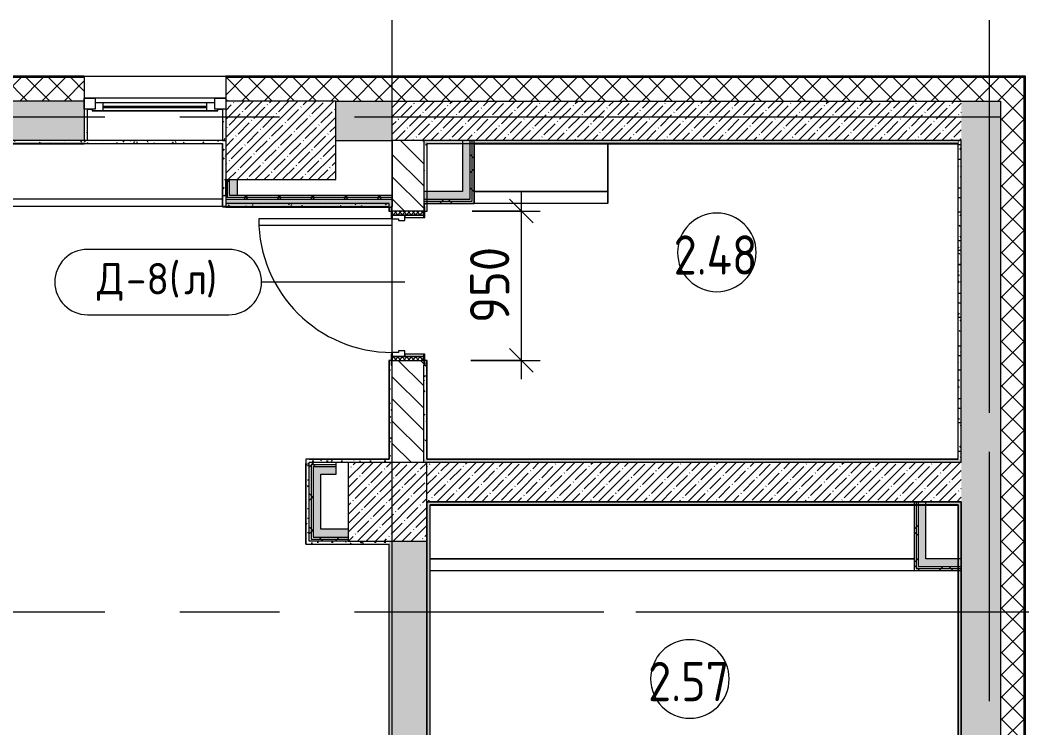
# Model space of a CAD drawing. Header units: millimetres. Extents: x 81632 to 272167, y -8553 to 29000.
# Drawn here: x 118843 to 125260, y 17411 to 21915 of the extents above; entities that cross this region are included whole.
import ezdxf

# ---------------------------------------------------------------- set-up
doc = ezdxf.new("R2010")
doc.units = ezdxf.units.MM
doc.linetypes.add('Осевая', pattern=[3175, 635, -476.25, 1587.5, -476.25])
for name, color, linetype, lineweight in [('A-ANNO-DIMS', 7, 'Continuous', 9), ('A-ANNO-DIMS-100', 7, 'Continuous', 9), ('A-AREA-IDEN', 7, 'Continuous', 9), ('A-DOOR', 7, 'Continuous', 9), ('A-DOOR-FRAM-2', 7, 'Continuous', 9), ('A-DOOR-IDEN', 7, 'Continuous', 9), ('A-GLAZ', 7, 'Continuous', 9), ('A-GLAZ-1', 7, 'Continuous', 13), ('A-WALL', 7, 'Continuous', 9), ('I-WALL', 7, 'Continuous', 9), ('S-COLS', 7, 'Continuous', 9), ('S-STRS-MBND', 7, 'Continuous', 9), ('Оси', 7, 'Continuous', 9), ('Оси-2', 7, 'Осевая', 9)]:
    doc.layers.add(name, color=color, linetype=linetype, lineweight=lineweight)
for name, color, linetype, lineweight, true_color in [('A-DOOR-1', 1, 'Continuous', 9, 0xff0000), ('A-DOOR-2', 1, 'Continuous', 13, 0xff0000), ('A-DOOR-FRAM-1', 1, 'Continuous', 13, 0xff0000), ('A-WALL-1', 7, 'Continuous', 9, 0x3c3c3c), ('A-WALL-FNSH-1', 7, 'Continuous', 9, 0x3c3c3c)]:
    doc.layers.add(name, color=color, linetype=linetype, lineweight=lineweight, true_color=true_color)
doc.styles.add('GOST Common', font='GOST_Common.ttf', dxfattribs={"height": 200})
doc.styles.add('GOST Common_1', font='GOST_Common.ttf', dxfattribs={"width": 0.9, "height": 250})
doc.styles.add('ISOCPEUR', font='isocpeur.ttf', dxfattribs={"width": 0.9, "height": 250})
doc.dimstyles.new('ISO-2_5_0_9К_БОЛЬШОЙ', dxfattribs={"dimscale": 304.8, "dimtxt": 248.995294, "dimasz": 0.492126, "dimexe": 0.393701, "dimexo": 0.984252, "dimgap": 0, "dimtad": 1, "dimdec": 0, "dimrnd": 10, "dimzin": 0, "dimdsep": 46, "dimtxsty": 'ISOCPEUR', "dimblk1": 'OBLIQUE', "dimblk2": 'OBLIQUE', "dimsah": 1, "dimcen": 0.09, "dimdle": 0.393701, "dimazin": 0, "dimtfac": 1, "dimtdec": 4, "dimtix": 1, "dimtmove": 0, "dimatfit": 3, "dimfxl": 1, "dimtvp": 1, "dimtolj": 1, "dimtzin": 0, "dimarcsym": 2})
pattern_1 = [(45, (0, 0), (-57.024626, 57.024626), []), (45, (57.025, 0), (-57.024626, 57.024626), [100.806, -20.161, 3.353, -16.808])]
pattern_2 = [(45, (0, 0), (-70.71068, 70.71068), []), (135, (0, 0), (-70.71068, -70.71068), [])]
pattern_3 = [(0, (0, 0), (121.92, 30.48), [10.058, -81.382, 10.058, -81.382, -487.68]), (0, (0, 0), (121.92, 30.48), [-182.88, 10.058, -172.822, 10.058, -81.382, -213.36]), (0, (0, 0), (121.92, 30.48), [-457.2, 10.058, -50.902, 10.058, -142.342]), (120, (45.72, 15.24), (-87.356454, 90.345817), [10.058, -81.382, 10.058, -81.382, -487.68]), (120, (45.72, 15.24), (-87.356454, 90.345817), [-182.88, 10.058, -172.822, 10.058, -81.382, -213.36]), (120, (45.72, 15.24), (-87.356454, 90.345817), [-457.2, 10.058, -50.902, 10.058, -142.342]), (240, (60.96, 76.2), (-34.563546, -120.825817), [10.058, -81.382, 10.058, -81.382, -487.68]), (240, (60.96, 76.2), (-34.563546, -120.825817), [-182.88, 10.058, -172.822, 10.058, -81.382, -213.36]), (240, (60.96, 76.2), (-34.563546, -120.825817), [-457.2, 10.058, -50.902, 10.058, -142.342])]
pattern_4 = [(45, (0, 0), (-106.06602, 106.06602), []), (135, (0, 0), (-106.06602, -106.06602), [])]

# ---------------------------------------------------------------- blocks, each defined once
blk = doc.blocks.new('120_Окно_СКБ_1Ст - 120_Окно_СКБ_1Ст 900х2500_h_ с форточкой-V7-План заполнения и маркировки дверных проемов 2 этажа в осях 23-33')
at = {"layer": 'A-GLAZ'}
for p, q in [((450, -57), (-450, -57)), ((-430, -127), (-400, -127)), ((-330, -107), (330, -107)), ((330, -117), (-330, -117)), ((400, -127), (430, -127))]:
    blk.add_line(p, q, dxfattribs=at)
at = {"layer": 'A-GLAZ-1'}
for p, q in [((-450, -127), (-450, -57)), ((-450, -57), (-380, -57)), ((-380, -57), (-380, -127)), ((380, -127), (380, -57)), ((380, -57), (450, -57)), ((450, -57), (450, -127)), ((-380, -127), (-450, -127)), ((-380, -127), (-400, -127)), ((-400, -127), (-400, -137)), ((380, -87), (-380, -87)), ((-380, -87), (-380, -127)), ((-330, -137), (-330, -87)), ((330, -137), (330, -87)), ((380, -127), (380, -87)), ((450, -127), (380, -127)), ((400, -127), (380, -127)), ((400, -137), (400, -127)), ((-400, -137), (400, -137)), ((400, -137), (-400, -137))]:
    blk.add_line(p, q, dxfattribs=at)
blk = doc.blocks.new('110_Дверь_СКБ_1Ст_Внутренняя1 - Д-8 950x2100h_охрана-31784688-План заполнения и маркировки дверных проемов 2 этажа в осях 23-33')
at = {"layer": 'A-DOOR'}
h = blk.add_hatch(dxfattribs=at)
h.set_pattern_fill('FP_6', color=256, style=0, pattern_type=2)
h.set_pattern_definition([(135, (1826.41, 164.685), (-14.14214, -14.14214), []), (225, (1826.41, 164.685), (14.14214, -14.14214), [])])
h.paths.add_polyline_path([(487.5, 100), (462.5, 100), (462.5, -100), (487.5, -100), (487.5, -42.4)])
at = {"layer": 'A-DOOR-FRAM-2'}
h = blk.add_hatch(dxfattribs=at)
h.set_pattern_fill('FP_7', color=256, style=0, pattern_type=2)
h.set_pattern_definition([(45, (-296.384, 164.685), (-14.1421, 14.1421), []), (135, (-296.384, 164.685), (-14.1421, -14.1421), [])])
h.paths.add_polyline_path([(-437.5, 100), (-462.5, 100), (-462.5, -100), (-437.5, -100), (-437.5, -42.4)])
at = {"layer": 'A-DOOR-1'}
blk.add_arc((437.5, 100), 850, 90, 180, dxfattribs=at)
at = {"layer": 'A-DOOR-2'}
for p, q in [((437.5, 950), (397.5, 950)), ((397.5, 950), (397.5, 100)), ((437.5, 100), (437.5, 950)), ((397.5, 100), (437.5, 100))]:
    blk.add_line(p, q, dxfattribs=at)
at = {"layer": 'A-DOOR-FRAM-1'}
for p, q in [((-422.5, 108), (-492.5, 108)), ((-492.5, 108), (-492.5, 100)), ((-492.5, 100), (-422.5, 100)), ((-437.5, 100), (-462.5, 100)), ((-462.5, 100), (-462.5, -100)), ((-412.5, 100), (-437.5, 100)), ((-437.5, 100), (-437.5, 20)), ((-437.5, -100), (-437.5, 100)), ((-422.5, 100), (-437.5, 100)), ((-437.5, 100), (-437.5, 99)), ((-437.5, 99), (-422.5, 99)), ((-422.5, 100), (-422.5, 108)), ((-422.5, 99), (-422.5, 100)), ((-412.5, 60), (-412.5, 100)), ((437.5, 100), (437.5, 60)), ((462.5, 100), (437.5, 100)), ((517.5, 108), (447.5, 108)), ((447.5, 108), (447.5, 100)), ((462.5, 100), (447.5, 100)), ((447.5, 100), (447.5, 99)), ((447.5, 100), (517.5, 100)), ((447.5, 99), (462.5, 99)), ((462.5, 20), (462.5, 100)), ((487.5, 100), (462.5, 100)), ((462.5, 100), (462.5, -100)), ((462.5, 99), (462.5, 100)), ((487.5, -100), (487.5, 100)), ((517.5, 100), (517.5, 108)), ((-437.5, 20), (-402.5, 20)), ((-422.5, 20), (-437.5, 20)), ((-437.5, 20), (-437.5, -100)), ((-422.5, -100), (-422.5, 20)), ((-402.5, 60), (-412.5, 60)), ((-402.5, 20), (-402.5, 60)), ((437.5, 60), (427.5, 60)), ((427.5, 60), (427.5, 20)), ((427.5, 20), (462.5, 20)), ((462.5, 20), (447.5, 20)), ((447.5, 20), (447.5, -100)), ((462.5, -100), (462.5, 20)), ((-422.5, -100), (-492.5, -100)), ((-492.5, -100), (-492.5, -108)), ((-492.5, -108), (-422.5, -108)), ((-462.5, -100), (-437.5, -100)), ((-437.5, -100), (-422.5, -100)), ((-422.5, -108), (-422.5, -100)), ((447.5, -100), (462.5, -100)), ((517.5, -100), (447.5, -100)), ((447.5, -100), (447.5, -108)), ((447.5, -108), (517.5, -108)), ((462.5, -100), (487.5, -100)), ((517.5, -108), (517.5, -100))]:
    blk.add_line(p, q, dxfattribs=at)
blk = doc.blocks.new('BSC_Колонна _Прямоугольная - 700х500-23282984-План заполнения и маркировки дверных проемов 2 этажа в осях 23-33')
at = {"layer": 'S-COLS'}
h = blk.add_hatch(dxfattribs=at)
h.set_pattern_fill('FP_30', color=256, style=0, pattern_type=2)
h.set_pattern_definition([(45, (-120500, -21150), (-57.024626, 57.024626), []), (45, (-120442.975, -21150), (-57.024626, 57.024626), [100.806, -20.161, 3.353, -16.808])])
h.paths.add_polyline_path([(-322.6, -250), (350, -250), (350, 250), (-350, 250), (-350, -250)])
for p, q in [((350, 250), (-350, 250)), ((-350, 250), (-350, -250)), ((350, -250), (350, 250)), ((-350, -250), (350, -250))]:
    blk.add_line(p, q, dxfattribs=at)
blk = doc.blocks.new('BSC_Колонна _Прямоугольная - 500х500-V12-План заполнения и маркировки дверных проемов 2 этажа в осях 23-33')
at = {"layer": 'S-COLS'}
h = blk.add_hatch(dxfattribs=at)
h.set_pattern_fill('FP_36', color=256, style=0, pattern_type=2)
h.set_pattern_definition([(45, (-121180, -18850), (-57.024626, 57.024626), []), (45, (-121122.975, -18850), (-57.024626, 57.024626), [100.806, -20.161, 3.353, -16.808])])
h.paths.add_polyline_path([(-250, -250), (250, -250), (250, 250), (-250, 250), (-250, -117.3)])
for p, q in [((250, 250), (-250, 250)), ((-250, 250), (-250, -250)), ((250, -250), (250, 250)), ((-250, -250), (250, -250))]:
    blk.add_line(p, q, dxfattribs=at)
blk = doc.blocks.new('Зашивка приборов отопления30 - Зашивка приборов отопления-33323465-План заполнения и маркировки дверных проемов 2 этажа в осях 23-33')
at = {"layer": 'A-WALL'}
for p, q in [((121310.8, 18669.6), (124390.8, 18669.6)), ((124390.8, 18669.6), (121310.8, 18669.6)), ((121310.8, 18594.6), (124390.8, 18594.6))]:
    blk.add_line(p, q, dxfattribs=at)
blk = doc.blocks.new('Зашивка приборов отопления44 - Зашивка приборов отопления-33398827-План заполнения и маркировки дверных проемов 2 этажа в осях 23-33')
at = {"layer": 'A-WALL'}
for p, q in [((122140.8, 18669.6), (122140.8, 18974.6)), ((121290.8, 18669.6), (122140.8, 18669.6)), ((122141.3, 18669.6), (121290.8, 18669.6)), ((122141.3, 18594.6), (122141.3, 18669.6)), ((121290.8, 18594.6), (122141.3, 18594.6))]:
    blk.add_line(p, q, dxfattribs=at)
blk = doc.blocks.new('М_двери - Типоразмер_рамка-25223575-План заполнения и маркировки дверных проемов 2 этажа в осях 23-33')
at = {"layer": 'A-DOOR-IDEN'}
for p, q in [((4.496, 2.08), (-4.496, 2.08)), ((-4.496, -2.08), (4.496, -2.08))]:
    blk.add_line(p, q, dxfattribs=at)
for centre, start, end in [((-4.496, 0), 90, 270), ((4.496, 0), 270, 90)]:
    blk.add_arc(centre, 2.08, start, end, dxfattribs=at)
blk = doc.blocks.new('DIMBLOCK42-План заполнения и маркировки дверных проемов 2 этажа в осях 23-33')
at = {"layer": 'A-ANNO-DIMS-100'}
for p, q in [((122031.3, 19630), (122031.3, 20820)), ((121718, 20700), (122151.3, 20700)), ((122031.3, 20700), (121718, 20700)), ((121710, 19750), (122151.3, 19750)), ((122031.3, 19750), (121710, 19750))]:
    blk.add_line(p, q, dxfattribs=at)
at = {"layer": 'A-ANNO-DIMS-100', "lineweight": 20}
for p, q in [((122031.3, 20700), (121956.3, 20775)), ((122031.3, 20700), (122106.3, 20625)), ((122031.3, 19750), (121956.3, 19825)), ((122031.3, 19750), (122106.3, 19675))]:
    blk.add_line(p, q, dxfattribs=at)
at = {"layer": 'A-ANNO-DIMS-100', "color": 0, "insert": (121704.7, 19988), "char_height": 250, "width": 568.858, "attachment_point": 1, "rotation": 90, "line_spacing_factor": 1.149209, "style": 'ISOCPEUR'}
blk.add_mtext('950', dxfattribs=at)
blk = doc.blocks.new('_Oblique')
at = {"color": 0, "linetype": 'ByBlock', "lineweight": -2}
blk.add_line((-0.5, -0.5), (0.5, 0.5), dxfattribs=at)
blk = doc.blocks.new('Марка_Помещения - Номер-25198446-План заполнения и маркировки дверных проемов 2 этажа в осях 23-33')
at = {"layer": 'A-AREA-IDEN'}
for start, end in [(360, 180), (180, 360)]:
    blk.add_arc((0, 0), 2.5, start, end, dxfattribs=at)

msp = doc.modelspace()

# ---------------------------------------------------------------- hatches: boundary and pattern name
at = {"layer": 'A-WALL'}
h = msp.add_hatch(dxfattribs=at)
h.set_pattern_fill('FP_1', color=256, style=0, pattern_type=2)
h.set_pattern_definition(pattern_2)
h.paths.add_polyline_path([(125080, 21400), (125230, 21400), (125230, 21550), (120150.2, 21550), (120150.2, 21400), (122720.4, 21400)])
h.paths.add_polyline_path([(119250.2, 21400), (119250.2, 21550), (117900.4, 21550), (117900.4, 21400), (118905.9, 21400)])
h.paths.add_polyline_path([(117000.4, 21400), (117000.4, 21550), (115600.4, 21550), (115600.4, 21400), (116363, 21400)])
h.paths.add_polyline_path([(113300.4, 21400), (113300.4, 21550), (112150, 21550), (112150, 21400), (112548.5, 21400)])
h.paths.add_polyline_path([(111050, 21400), (111250, 21400), (111250, 21550), (109950.4, 21550), (109950.4, 21400), (110350, 21400)])
h.paths.add_polyline_path([(108734, 21400), (109050.4, 21400), (109050.4, 21550), (107750.4, 21550), (107750.4, 21400)])
h.paths.add_polyline_path([(106850.4, 21400), (106850.4, 21550), (105550.2, 21550), (105550.2, 21400), (106191, 21400)])
h.paths.add_polyline_path([(103250.2, 21400), (103250.2, 21550), (102050, 21550), (102050, 21400), (102376.5, 21400)])
h.paths.add_polyline_path([(101150, 21400), (101150, 21550), (96610, 21550), (96610, 21400), (101105, 21400)])
h.paths.add_polyline_path([(93310, 21400), (93310, 21550), (93060, 21550), (93060, 21400), (93158.1, 21400)])
h = msp.add_hatch(dxfattribs=at)
h.set_pattern_fill('FP_1', color=256, style=0, pattern_type=2)
h.set_pattern_definition(pattern_2)
h.paths.add_polyline_path([(125080, -250), (125230, -250), (125230, 7700), (125080, 7700), (125080, -100)])
h.paths.add_polyline_path([(125230, 10000), (125230, 11920), (125080, 11920), (125080, 10000)])
h.paths.add_polyline_path([(125230, 13120), (125230, 21400), (125080, 21400), (125080, 13120)])
at = {"layer": 'I-WALL'}
h = msp.add_hatch(dxfattribs=at)
h.set_pattern_fill('FP_2', color=256, style=0, pattern_type=2)
h.set_pattern_definition(pattern_1)
h.paths.add_polyline_path([(121210, 21150), (121210, 21400), (120850, 21400), (120850, 21150)])
h.paths.add_polyline_path([(119250.2, 21150), (119250.2, 21400), (117900.4, 21400), (117900.4, 21150), (118905.9, 21150)])
h.paths.add_polyline_path([(117000.4, 21150), (117000.4, 21400), (116100.4, 21400), (116100.4, 21150), (116363, 21150)])
h.paths.add_polyline_path([(113300.4, 21150), (113300.4, 21400), (112150, 21400), (112150, 21150), (112548.5, 21150)])
h.paths.add_polyline_path([(111050, 21150), (111250, 21150), (111250, 21400), (111050, 21400), (111050, 21275)])
h.paths.add_polyline_path([(110350, 21150), (110350, 21400), (109950.4, 21400), (109950.4, 21150), (110330, 21150)])
h.paths.add_polyline_path([(109050.4, 21150), (109050.4, 21400), (107750.4, 21400), (107750.4, 21150), (108734, 21150)])
h.paths.add_polyline_path([(100560, 21150), (100580, 21150), (100580, 21400), (100560, 21400), (100560, 21327.8)])
h.paths.add_polyline_path([(106850.4, 21150), (106850.4, 21400), (106050, 21400), (106050, 21150), (106191, 21150)])
h.paths.add_polyline_path([(103250.2, 21150), (103250.2, 21400), (102050, 21400), (102050, 21150), (102376.5, 21150)])
h.paths.add_polyline_path([(101125, 21150), (101150, 21150), (101150, 21400), (100800, 21400), (100800, 21150), (101105, 21150)])
h = msp.add_hatch(dxfattribs=at)
h.set_pattern_fill('FP_2', color=256, style=0, pattern_type=2)
h.set_pattern_definition(pattern_1)
h.paths.add_polyline_path([(124810, 21150), (124830, 21150), (124830, 21400), (121210, 21400), (121210, 21150), (122720.4, 21150)])
h = msp.add_hatch(dxfattribs=at)
h.set_pattern_fill('FP_2', color=256, style=0, pattern_type=2)
h.set_pattern_definition(pattern_1)
h.paths.add_polyline_path([(124830, 10600), (125080, 10600), (125080, 11920), (124830, 11920), (124830, 10620)])
h.paths.add_polyline_path([(125080, 13120), (125080, 21400), (124830, 21400), (124830, 13120)])
h = msp.add_hatch(dxfattribs=at)
h.set_pattern_fill('FP_38', color=256, style=0, pattern_type=2)
h.set_pattern_definition(pattern_3)
h.paths.add_polyline_path([(119270.2, 21150), (119270.2, 21348), (119250.2, 21348), (119250.2, 21150)])
h = msp.add_hatch(dxfattribs=at)
h.set_pattern_fill('FP_38', color=256, style=0, pattern_type=2)
h.set_pattern_definition(pattern_3)
h.paths.add_polyline_path([(120150, 21150), (120150, 21348), (120130.2, 21348), (120130.2, 21150)])
h = msp.add_hatch(dxfattribs=at)
h.set_pattern_fill('FP_38', color=256, style=0, pattern_type=2)
h.set_pattern_definition(pattern_3)
h.paths.add_polyline_path([(120130.2, 21130), (120130.2, 21150), (118515.5, 21150), (118515.5, 21130), (118905.9, 21130)])
h = msp.add_hatch(dxfattribs=at)
h.set_pattern_fill('FP_38', color=256, style=0, pattern_type=2)
h.set_pattern_definition(pattern_3)
h.paths.add_polyline_path([(120130.2, 20799), (120150.2, 20799), (120150, 21150), (120130.2, 21150), (120130.2, 20900)])
h = msp.add_hatch(dxfattribs=at)
h.set_pattern_fill('FP_4', color=256, style=0, pattern_type=2)
h.set_pattern_definition([(135, (0, 0), (-70.71068, -70.71068), [])])
h.paths.add_polyline_path([(121410, 19100), (121410, 19750), (121210, 19750), (121210, 19100)])
h.paths.add_polyline_path([(121410, 20700), (121410, 21150), (121210, 21150), (121210, 20700)])
h = msp.add_hatch(dxfattribs=at)
h.set_pattern_fill('FP_38', color=256, style=0, pattern_type=2)
h.set_pattern_definition(pattern_3)
h.paths.add_polyline_path([(124810, 21130), (124810, 21150), (121410, 21150), (121410, 21130), (122720.4, 21130)])
h = msp.add_hatch(dxfattribs=at)
h.set_pattern_fill('FP_38', color=256, style=0, pattern_type=2)
h.set_pattern_definition(pattern_3)
h.paths.add_polyline_path([(121410, 19120), (121430, 19121), (121430, 19750), (121418, 19750), (121418, 19720), (121410, 19720), (121410, 19597.7)])
h.paths.add_polyline_path([(121418, 20700), (121430, 20700), (121430, 21130), (121410, 21130), (121410, 20730), (121418, 20730)])
for points in [[(121706, 20775), (121706, 21150), (121656, 21150), (121656, 20775)], [(120177.4, 20799), (120225, 20799), (120225, 20900), (120175, 20900), (120175, 20799)], [(121410, 20775), (121656, 20775), (121656, 20825), (121410, 20825)], [(121190, 20724), (121202, 20724), (121202, 20730), (121210, 20730), (121210, 20774), (120150, 20774), (120150, 20724), (121189, 20724)], [(120852, 19025), (120852, 19075), (120705.6, 19075), (120705.6, 19025), (120813.2, 19025)], [(120755.6, 18625), (120755.6, 19025), (120705.6, 19025), (120705.6, 18625)], [(124605, 18487.5), (124605, 18850), (124555, 18850), (124555, 18487.5)], [(120930, 18625), (120930, 18675), (120755.6, 18675), (120755.6, 18625)], [(124830, 18437.5), (124830, 18487.5), (124555, 18487.5), (124555, 18437.5)]]:
    msp.add_hatch(color=256, dxfattribs=at).paths.add_polyline_path(points)
h = msp.add_hatch(dxfattribs=at)
h.set_pattern_fill('FP_39', color=256, style=0, pattern_type=2)
h.set_pattern_definition(pattern_4)
h.paths.add_polyline_path([(121718.5, 20762.5), (121718.5, 21150), (121706, 21150), (121706, 20762.5)])
h = msp.add_hatch(dxfattribs=at)
h.set_pattern_fill('FP_39', color=256, style=0, pattern_type=2)
h.set_pattern_definition(pattern_4)
h.paths.add_polyline_path([(121731, 20750), (121731, 21150), (121718.5, 21150), (121718.5, 20750)])
h = msp.add_hatch(dxfattribs=at)
h.set_pattern_fill('FP_38', color=256, style=0, pattern_type=2)
h.set_pattern_definition(pattern_3)
h.paths.add_polyline_path([(124830, 19120), (124830, 21150), (124810, 21150), (124810, 19120)])
h = msp.add_hatch(dxfattribs=at)
h.set_pattern_fill('FP_39', color=256, style=0, pattern_type=2)
h.set_pattern_definition(pattern_4)
h.paths.add_polyline_path([(120162.5, 20786.5), (120162.4, 20900), (120150, 20900), (120150, 20786.5)])
h = msp.add_hatch(dxfattribs=at)
h.set_pattern_fill('FP_39', color=256, style=0, pattern_type=2)
h.set_pattern_definition(pattern_4)
h.paths.add_polyline_path([(120175, 20799), (120175, 20900), (120162.5, 20900), (120162.5, 20799)])
h = msp.add_hatch(dxfattribs=at)
h.set_pattern_fill('FP_39', color=256, style=0, pattern_type=2)
h.set_pattern_definition(pattern_4)
h.paths.add_polyline_path([(121210, 20786.5), (121210, 20799), (120162.5, 20799), (120162.5, 20786.5), (120177.4, 20786.5)])
h = msp.add_hatch(dxfattribs=at)
h.set_pattern_fill('FP_39', color=256, style=0, pattern_type=2)
h.set_pattern_definition(pattern_4)
h.paths.add_polyline_path([(121210, 20774), (121210, 20786.5), (120150, 20786.5), (120150, 20774), (120177.4, 20774)])
h = msp.add_hatch(dxfattribs=at)
h.set_pattern_fill('FP_38', color=256, style=0, pattern_type=2)
h.set_pattern_definition(pattern_3)
h.paths.add_polyline_path([(121190, 20729), (121190, 20749), (120150.2, 20749), (120150.2, 20729), (120177.4, 20729)])
h = msp.add_hatch(dxfattribs=at)
h.set_pattern_fill('FP_39', color=256, style=0, pattern_type=2)
h.set_pattern_definition(pattern_4)
h.paths.add_polyline_path([(121410, 20762.5), (121706, 20762.5), (121706, 20775), (121410, 20775)])
h = msp.add_hatch(dxfattribs=at)
h.set_pattern_fill('FP_39', color=256, style=0, pattern_type=2)
h.set_pattern_definition(pattern_4)
h.paths.add_polyline_path([(121448.9, 20750), (121718.5, 20750), (121718.5, 20762.5), (121410, 20762.5), (121410, 20750)])
h = msp.add_hatch(dxfattribs=at)
h.set_pattern_fill('FP_38', color=256, style=0, pattern_type=2)
h.set_pattern_definition(pattern_3)
h.paths.add_polyline_path([(121210, 19120), (121210, 19720), (121202, 19720), (121202, 19750), (121190, 19750), (121190, 19120)])
h.paths.add_polyline_path([(121202, 20700), (121202, 20724), (121190, 20724), (121190, 20700)])
h = msp.add_hatch(dxfattribs=at)
h.set_pattern_fill('FP_38', color=256, style=0, pattern_type=2)
h.set_pattern_definition(pattern_3)
h.paths.add_polyline_path([(120680.6, 18600), (120680.6, 19121), (120659.6, 19120), (120660.6, 18600)])
h = msp.add_hatch(dxfattribs=at)
h.set_pattern_fill('FP_38', color=256, style=0, pattern_type=2)
h.set_pattern_definition(pattern_3)
h.paths.add_polyline_path([(120680.6, 19100), (121210, 19100), (121210, 19120), (120680.6, 19120)])
h = msp.add_hatch(dxfattribs=at)
h.set_pattern_fill('FP_39', color=256, style=0, pattern_type=2)
h.set_pattern_definition(pattern_4)
h.paths.add_polyline_path([(120852, 19087.5), (120852, 19100), (120680.6, 19100), (120680.6, 19087.5), (120813.2, 19087.5)])
h = msp.add_hatch(dxfattribs=at)
h.set_pattern_fill('FP_39', color=256, style=0, pattern_type=2)
h.set_pattern_definition(pattern_4)
h.paths.add_polyline_path([(120693.1, 18600), (120693.1, 19087.5), (120680.6, 19087.5), (120680.6, 18600)])
h = msp.add_hatch(dxfattribs=at)
h.set_pattern_fill('FP_39', color=256, style=0, pattern_type=2)
h.set_pattern_definition(pattern_4)
h.paths.add_polyline_path([(120852, 19075), (120852, 19087.5), (120693.1, 19087.5), (120693.1, 19075), (120813.2, 19075)])
h = msp.add_hatch(dxfattribs=at)
h.set_pattern_fill('FP_39', color=256, style=0, pattern_type=2)
h.set_pattern_definition(pattern_4)
h.paths.add_polyline_path([(120705.6, 18612.5), (120705.6, 19075), (120693.1, 19075), (120693.1, 18612.5)])
h = msp.add_hatch(dxfattribs=at)
h.set_pattern_fill('FP_38', color=256, style=0, pattern_type=2)
h.set_pattern_definition(pattern_3)
h.paths.add_polyline_path([(124830, 19100), (124830, 19120), (121410, 19120), (121410, 19100), (122720.4, 19100)])
h = msp.add_hatch(dxfattribs=at)
h.set_pattern_fill('FP_2', color=256, style=0, pattern_type=2)
h.set_pattern_definition(pattern_1)
h.paths.add_polyline_path([(124605, 18850), (124830, 18850), (124830, 19100), (121430, 19100), (121430, 18850), (124555, 18850)])
h = msp.add_hatch(dxfattribs=at)
h.set_pattern_fill('FP_38', color=256, style=0, pattern_type=2)
h.set_pattern_definition(pattern_3)
h.paths.add_polyline_path([(124810, 18830), (124830, 18830), (124830, 18850), (121430, 18850), (121430, 18830), (124809, 18830)])
h = msp.add_hatch(dxfattribs=at)
h.set_pattern_fill('FP_38', color=256, style=0, pattern_type=2)
h.set_pattern_definition(pattern_3)
h.paths.add_polyline_path([(121450, 10600), (121450, 10825), (121438, 10825), (121438, 10770), (121430, 10770), (121430, 10600)])
h.paths.add_polyline_path([(121438, 12225), (121450, 12225), (121448.9, 18830), (121430, 18830), (121430.3, 12280), (121438, 12280), (121438, 12233)])
h = msp.add_hatch(dxfattribs=at)
h.set_pattern_fill('FP_39', color=256, style=0, pattern_type=2)
h.set_pattern_definition(pattern_4)
h.paths.add_polyline_path([(124530, 18425), (124542.5, 18425), (124542.5, 18850), (124530, 18850), (124530, 18437.5)])
h = msp.add_hatch(dxfattribs=at)
h.set_pattern_fill('FP_39', color=256, style=0, pattern_type=2)
h.set_pattern_definition(pattern_4)
h.paths.add_polyline_path([(124555, 18437.5), (124555, 18850), (124542.5, 18850), (124542.5, 18437.5)])
h = msp.add_hatch(dxfattribs=at)
h.set_pattern_fill('FP_38', color=256, style=0, pattern_type=2)
h.set_pattern_definition(pattern_3)
h.paths.add_polyline_path([(124830, 10620), (124830, 18830), (124810, 18830), (124810, 10620)])
h = msp.add_hatch(dxfattribs=at)
h.set_pattern_fill('FP_39', color=256, style=0, pattern_type=2)
h.set_pattern_definition(pattern_4)
h.paths.add_polyline_path([(120693.1, 18600), (120930, 18600), (120930, 18612.5), (120693.1, 18612.5)])
h = msp.add_hatch(dxfattribs=at)
h.set_pattern_fill('FP_39', color=256, style=0, pattern_type=2)
h.set_pattern_definition(pattern_4)
h.paths.add_polyline_path([(120705.6, 18612.5), (120930, 18612.5), (120930, 18625), (120705.6, 18625)])
h = msp.add_hatch(dxfattribs=at)
h.set_pattern_fill('FP_38', color=256, style=0, pattern_type=2)
h.set_pattern_definition(pattern_3)
h.paths.add_polyline_path([(120930, 18580), (121190, 18580), (121190, 18600), (120660.6, 18600), (120660.6, 18580)])
h = msp.add_hatch(dxfattribs=at)
h.set_pattern_fill('FP_38', color=256, style=0, pattern_type=2)
h.set_pattern_definition(pattern_3)
h.paths.add_polyline_path([(121190, 13920), (121210, 13920), (121210, 18600), (121190, 18600), (121190, 15272.5)])
h = msp.add_hatch(dxfattribs=at)
h.set_pattern_fill('FP_2', color=256, style=0, pattern_type=2)
h.set_pattern_definition(pattern_1)
h.paths.add_polyline_path([(121380, 10600), (121430, 10600), (121430, 10825), (121210, 10825), (121210, 10600), (121350, 10600)])
h.paths.add_polyline_path([(121210, 12225), (121430, 12225), (121430, 13400), (121210, 13400), (121210, 12280)])
h.paths.add_polyline_path([(121210, 13900), (121430, 13900), (121430, 18600), (121210, 18600), (121210, 13920)])
h = msp.add_hatch(dxfattribs=at)
h.set_pattern_fill('FP_39', color=256, style=0, pattern_type=2)
h.set_pattern_definition(pattern_4)
h.paths.add_polyline_path([(124830, 18412.5), (124830, 18425), (124530, 18425), (124530, 18412.5)])
h = msp.add_hatch(dxfattribs=at)
h.set_pattern_fill('FP_39', color=256, style=0, pattern_type=2)
h.set_pattern_definition(pattern_4)
h.paths.add_polyline_path([(124830, 18425), (124830, 18437.5), (124542.5, 18437.5), (124542.5, 18425)])

# ---------------------------------------------------------------- linework, layer by layer
at = {"layer": 'A-DOOR-IDEN'}
msp.add_line((121290.8, 20248.2), (120378, 20248.2), dxfattribs=at)
at = {"layer": 'A-WALL'}
for p, q in [((119250.2, 21553), (117900.4, 21553)), ((119250.2, 21550), (117900.4, 21550)), ((119250.2, 21558), (120150.2, 21558)), ((125233, 21553), (120150.2, 21553)), ((125230, 21550), (120150.2, 21550)), ((125230, 13120), (125230, 21550)), ((125233, 13120), (125233, 21553)), ((119250.2, 21400), (117900.4, 21400)), ((125080, 21400), (125080, 13120)), ((124830, 21150), (121210, 21150)), ((121410, 21150), (121410, 20730)), ((121430, 21130), (121430, 20700)), ((121706, 20775), (121706, 21150)), ((121718.5, 20762.5), (121718.5, 21150)), ((124830, 19100), (124830, 21150)), ((120162.5, 20786.5), (120162.5, 20900)), ((120175, 20799), (120175, 20900)), ((121210, 20774), (120150, 20774)), ((120150.2, 20729), (121190, 20729)), ((121210, 20786.5), (120162.5, 20786.5)), ((121410, 20775), (121706, 20775)), ((121410, 20762.5), (121718.5, 20762.5)), ((121210, 19100), (121210, 19720)), ((121410, 19100), (121410, 19720)), ((121430, 19120), (121430, 19750)), ((120659.6, 19094), (120660.6, 19094)), ((120660.6, 18600), (120660.6, 19094)), ((120680.6, 19120), (120680.6, 19121)), ((120680.6, 19120), (121190, 19120)), ((120693.1, 19087.5), (120693.1, 18612.5)), ((120693.1, 19087.5), (120852, 19087.5)), ((120705.6, 19075), (120705.6, 18625)), ((120705.6, 19075), (120852, 19075)), ((121430, 19120), (124810, 19120)), ((121450, 16530.4), (121450, 18830)), ((124810, 18830), (121450, 18830)), ((121451, 18829), (121450, 18829)), ((124542.5, 18850), (124542.5, 18425)), ((124555, 18850), (124555, 18437.5)), ((124809, 18829), (124809, 18830)), ((124830, 18850), (124830, 13120)), ((120693.1, 18612.5), (120930, 18612.5)), ((120705.6, 18625), (120930, 18625)), ((121190, 13920), (121190, 18580)), ((121210, 13900), (121210, 18600)), ((121430, 13900), (121430, 18600)), ((124542.5, 18425), (124830, 18425)), ((124555, 18437.5), (124830, 18437.5))]:
    msp.add_line(p, q, dxfattribs=at)
at = {"layer": 'A-WALL-1'}
for p, q in [((119250.2, 21550), (119250.2, 21150)), ((120150.2, 21550), (120150.2, 21400)), ((120850, 21400), (125080, 21400)), ((119270.2, 21348), (119250.2, 21348)), ((119270.2, 21150), (119270.2, 21348)), ((120150, 21348), (120130.2, 21348)), ((120130.2, 21348), (120130.2, 21150)), ((120130.2, 21150), (116100.4, 21150)), ((119250.2, 21130), (120130.2, 21130)), ((120130.2, 21150), (120150, 21150)), ((120130.2, 21130), (120130.2, 21129)), ((120850, 21150), (121210, 21150)), ((121210, 21150), (121210, 20730)), ((121430, 21130), (121731, 21130)), ((121656, 21150), (121656, 20825)), ((121731, 21130), (121731, 21150)), ((124810, 21130), (124810, 21129)), ((120150, 20900), (120150, 20724)), ((120150.2, 20799), (120150.2, 20900)), ((120225, 20799), (120225, 20900)), ((120130.2, 20799), (120150.2, 20799)), ((121210, 20799), (120175, 20799)), ((121210, 20730), (121210, 20799)), ((121656, 20825), (121410, 20825)), ((121190, 20749), (120150.2, 20749)), ((120150.2, 20749), (120150.2, 20729)), ((121190, 20729), (121190, 20749)), ((121410, 20750), (121731, 20750)), ((120150, 20724), (121202, 20724)), ((121190, 20724), (121190, 20700)), ((121190, 20700), (121202, 20700)), ((121418, 20700), (121430, 20700)), ((121202, 19750), (121190, 19750)), ((121190, 19750), (121190, 19120)), ((121430, 19750), (121418, 19750)), ((120680.6, 19121), (120659.6, 19121)), ((120659.6, 19121), (120659.6, 19100)), ((120680.6, 18600), (120680.6, 19100)), ((120930, 19100), (120680.6, 19100)), ((120852, 19025), (120852, 19100)), ((124830, 19100), (121430, 19100)), ((120755.6, 18675), (120755.6, 19025)), ((120755.6, 19025), (120852, 19025)), ((121430, 18850), (124830, 18850)), ((124530, 18850), (124530, 18412.5)), ((124605, 18487.5), (124605, 18850)), ((124810, 18830), (124810, 10620)), ((120930, 18675), (120755.6, 18675)), ((120660.6, 18580), (121190, 18580)), ((120930, 18600), (120680.6, 18600)), ((124830, 18487.5), (124605, 18487.5)), ((124530, 18412.5), (124830, 18412.5))]:
    msp.add_line(p, q, dxfattribs=at)
at = {"layer": 'A-WALL-FNSH-1'}
for p, q in [((119250.2, 21558), (117900.4, 21558)), ((119250.2, 21550), (119250.2, 21558)), ((125238, 21558), (120150.2, 21558)), ((120150.2, 21558), (120150.2, 21550)), ((125238, 13120), (125238, 21558)), ((119271.2, 21348), (119270.2, 21348)), ((119271.2, 21150), (119271.2, 21348)), ((120130.2, 21348), (120129.2, 21348)), ((120129.2, 21348), (120129.2, 21150)), ((119250.2, 21130), (118535.5, 21130)), ((118536.5, 21129), (119250.2, 21129)), ((119250.2, 21129), (119250.2, 21130)), ((120129.2, 21150), (120130.2, 21150)), ((120129.2, 21129), (120129.2, 20728)), ((120130.2, 20779), (120130.2, 21129)), ((121431, 21129.5), (121430, 21129.5)), ((121431, 20700), (121431, 21129.5)), ((124810, 21130), (121731, 21130)), ((121731, 21130), (121731, 20750)), ((121731, 21129), (124809, 21129)), ((121732, 20749), (121732, 21130)), ((124809, 21129), (124809, 19121)), ((124810, 19120), (124810, 21129)), ((120150.2, 20729), (120130.2, 20729)), ((121190, 20728), (121190, 20729)), ((121410, 20749), (121732, 20749)), ((120129.2, 20728), (121190, 20728)), ((121189, 20724), (121189, 20700)), ((121189, 20700), (121190, 20700)), ((121430, 20700), (121431, 20700)), ((121189, 19750), (121189, 19121)), ((121190, 19750), (121189, 19750)), ((121431, 19750), (121430, 19750)), ((121431, 19120), (121431, 19750)), ((120659.6, 19100), (120659.6, 18579)), ((121189, 19121), (120680.6, 19121)), ((124809, 19121), (121430, 19121)), ((121451, 18829), (124809, 18829)), ((121451, 16530.4), (121451, 18829)), ((124809, 18829), (124809, 10621)), ((120659.6, 18579), (121189, 18579)), ((120660.6, 18580), (120660.6, 18600)), ((121189, 18579), (121189, 13921))]:
    msp.add_line(p, q, dxfattribs=at)
at = {"layer": 'I-WALL'}
for p, q in [((120130.2, 21129), (119250.2, 21129)), ((122581.5, 20825), (122581.5, 21130)), ((122582.5, 21130), (122582.5, 20749.5)), ((118536.5, 20779), (120130.2, 20779)), ((120130.2, 20729), (118536.5, 20729)), ((120130.2, 20729), (120130.2, 20779)), ((121732, 20750), (122581, 20750)), ((122581, 20749), (121732, 20749)), ((122581, 20749), (122581, 20750)), ((122582.5, 20749.5), (122581.5, 20749.5))]:
    msp.add_line(p, q, dxfattribs=at)
at = {"layer": 'S-STRS-MBND'}
for p, q in [((121430, 18850), (121430, 17350)), ((124830, 18850), (121430, 18850)), ((124830, 17350), (124830, 18850))]:
    msp.add_line(p, q, dxfattribs=at)
at = {"layer": 'Оси'}
for p, q in [((121210, 19415.1), (121210, 21915.1)), ((125010, 19415.1), (125010, 21915.1)), ((122580, 21300), (125080, 21300)), ((122760, 18150), (125260, 18150))]:
    msp.add_line(p, q, dxfattribs=at)
at = {"layer": 'Оси-2'}
for p, q in [((84932.5, 21300), (122580, 21300)), ((121210, 593.7), (121210, 19415.1)), ((125010, 593.7), (125010, 19415.1)), ((84932.5, 18150), (122760, 18150))]:
    msp.add_line(p, q, dxfattribs=at)

# ---------------------------------------------------------------- block references
at = {"layer": 'A-AREA-IDEN', "xscale": 99.99999999999993, "yscale": 99.99999999999993, "zscale": 99.99999999999993}
for p in [(123275.1, 20437), (123103.5, 17722.1)]:
    msp.add_blockref('Марка_Помещения - Номер-25198446-План заполнения и маркировки дверных проемов 2 этажа в осях 23-33', p, dxfattribs=at)
at = {"layer": 'A-DOOR-1', "rotation": 89.99999999999991}
msp.add_blockref('110_Дверь_СКБ_1Ст_Внутренняя1 - Д-8 950x2100h_охрана-31784688-План заполнения и маркировки дверных проемов 2 этажа в осях 23-33', (121310, 20212.5), dxfattribs=at)
at = {"layer": 'A-DOOR-IDEN', "xscale": 99.99999999999993, "yscale": 99.99999999999993, "zscale": 99.99999999999993}
msp.add_blockref('М_двери - Типоразмер_рамка-25223575-План заполнения и маркировки дверных проемов 2 этажа в осях 23-33', (119720.4, 20248.2), dxfattribs=at)
at = {"layer": 'A-GLAZ'}
msp.add_blockref('120_Окно_СКБ_1Ст - 120_Окно_СКБ_1Ст 900х2500_h_ с форточкой-V7-План заполнения и маркировки дверных проемов 2 этажа в осях 23-33', (119700.2, 21475), dxfattribs=at)
at = {"layer": 'A-WALL'}
for name, p in [('Зашивка приборов отопления44 - Зашивка приборов отопления-33398827-План заполнения и маркировки дверных проемов 2 этажа в осях 23-33', (440.2, 2155.4)), ('Зашивка приборов отопления30 - Зашивка приборов отопления-33323465-План заполнения и маркировки дверных проемов 2 этажа в осях 23-33', (139.2, -182.1))]:
    msp.add_blockref(name, p, dxfattribs=at)
at = {"layer": 'S-COLS'}
for name, p in [('BSC_Колонна _Прямоугольная - 700х500-23282984-План заполнения и маркировки дверных проемов 2 этажа в осях 23-33', (120500, 21150)), ('BSC_Колонна _Прямоугольная - 500х500-V12-План заполнения и маркировки дверных проемов 2 этажа в осях 23-33', (121180, 18850))]:
    msp.add_blockref(name, p, dxfattribs=at)

# ---------------------------------------------------------------- texts
at = {"layer": 'A-AREA-IDEN', "char_height": 250, "attachment_point": 1, "style": 'GOST Common_1'}
for s, insert, width in [('2.48', (123000.4, 20545.6), 685.443), ('2.57', (122837.8, 17830.6), 663.797)]:
    msp.add_mtext(s, dxfattribs=dict(at, insert=insert, width=width))
at = {"layer": 'A-DOOR-IDEN', "char_height": 200, "attachment_point": 1, "style": 'GOST Common'}
for s, insert, width in [('\\fGOST Common|b0|i0|c204|p34|;Д', (119330.6, 20369.4), 224.472), ('-8(', (119515.9, 20369.4), 448.945), ('\\fGOST Common|b0|i0|c204|p34|;)', (120025.2, 20369.4), 96.202), ('\\fGOST Common|b0|i0|c204|p34|;л', (119886.3, 20369.4), 168.354)]:
    msp.add_mtext(s, dxfattribs=dict(at, insert=insert, width=width))

# ---------------------------------------------------------------- dimensions: what is measured, and where the dimension line sits
at = {"layer": 'A-ANNO-DIMS'}
dim = msp.add_linear_dim(base=(122031.3, 20700), p1=(121410, 19750), p2=(121418, 20700), angle=90, dimstyle='ISO-2_5_0_9К_БОЛЬШОЙ', override={"dimpost": '<>', "dimfxl": 950.033684}, dxfattribs=at)
dim.commit()
dim.dimension.update_dxf_attribs({"geometry": 'DIMBLOCK42-План заполнения и маркировки дверных проемов 2 этажа в осях 23-33', "text_midpoint": (121906.3, 20225)})

doc.saveas('drawing.dxf')
